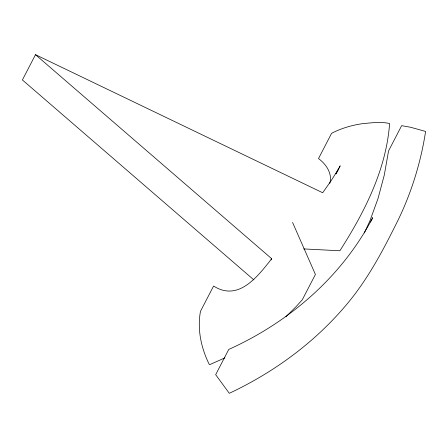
<?xml version="1.0" encoding="UTF-8"?>
<svg xmlns="http://www.w3.org/2000/svg" width="448" height="448" viewBox="0 0 448 448"><rect width="100%" height="100%" fill="white"/><g stroke="black" fill="none" stroke-linecap="round" stroke-linejoin="round"><path stroke-width="0.67" d="M329.806 183.31C332.623 173.505 326.077 164.158 318.506 158.57L331.598 133.314C341.309 128.262 351.943 125.149 362.762 123.637C371.577 122.847 381.007 121.498 389.609 123.547C386.187 169.708 364.616 211.988 340.133 250.365L339.825 250.768L303.755 248.92M364.286 232.971L369.802 221.155L378.034 198.498L384.294 175.05L388.562 150.914L401.649 125.653L410.654 127.277L425.6 131.432C420.431 165.032 409.87 197.708 394.195 227.881C382.362 251.552 369.667 274.898 353.522 295.954C320.835 337.966 277.323 370.742 229.292 393.31L215.667 374.685L228.76 349.429C289.072 322.246 341.925 276.718 372.73 217.666L370.496 221.978M336.045 173.818L340.172 165.833L336.017 173.841M338.598 168.89L330.893 181.065L322.683 192.752L35.493 54.69L22.4 79.946L253.837 279.871M271.057 259.963L271.695 258.731L35.493 54.69M271.695 258.731C257.678 276.444 238.599 301.969 213.578 286.037L200.486 311.293C197.109 329.353 201.174 348.113 209.255 364.392L209.726 364.644L224.918 357.874M285.936 316.697L296.212 306.516L302.322 299.718L315.414 274.462L292.566 222.426"/></g></svg>
